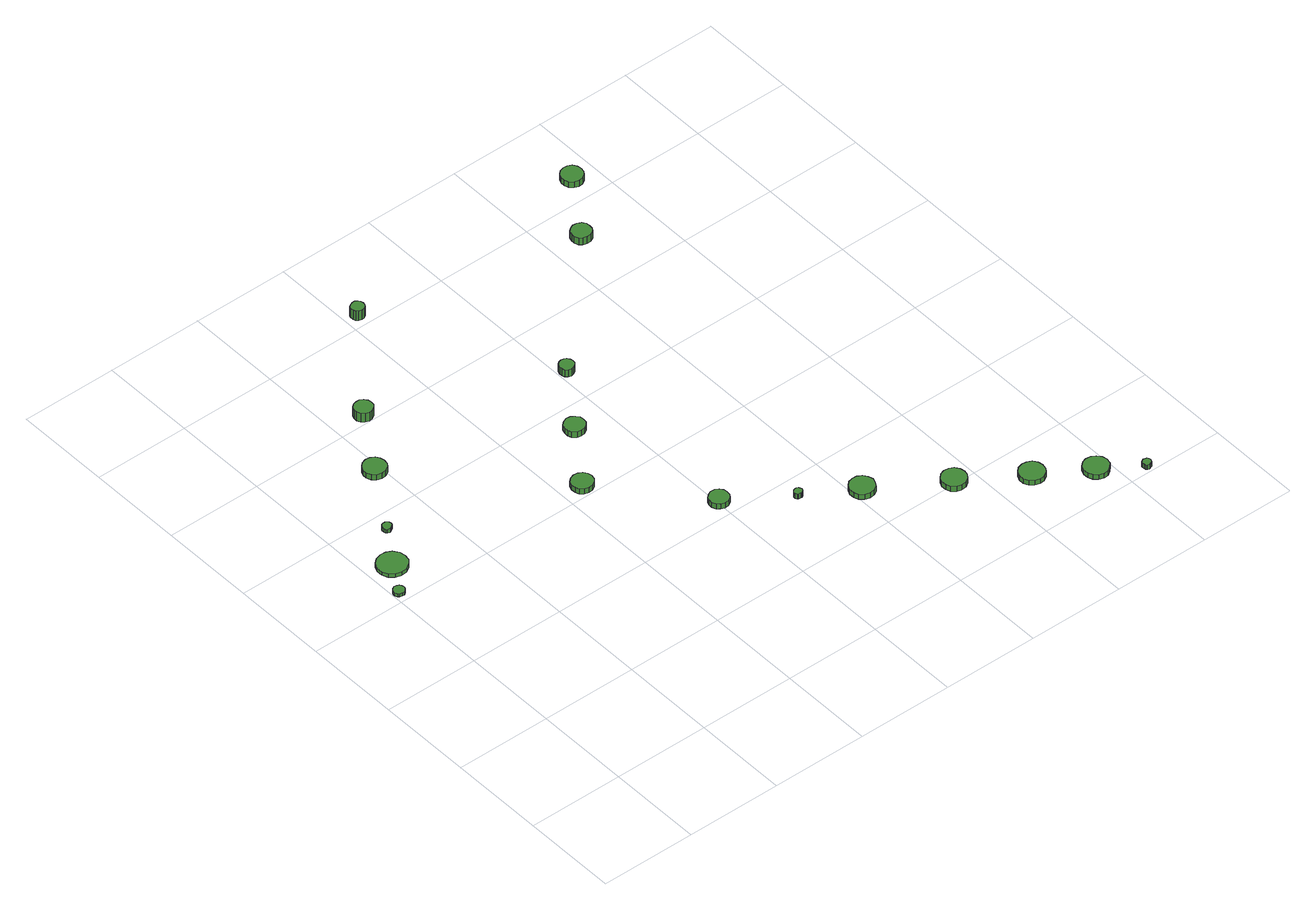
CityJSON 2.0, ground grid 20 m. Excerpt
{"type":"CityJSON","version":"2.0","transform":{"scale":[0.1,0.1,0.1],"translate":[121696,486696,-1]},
"CityObjects":{
"tree1":{"type":"SolitaryVegetationObject","attributes":{"function":"something"},"geometry":[{"type":"MultiSurface","lod":"1","boundaries":[[[0,1,2,3,4,5,6,7,8,9,10,11,12,13,14]],[[15,16,17,18,19,20,21,22,23,24,25,26,27,28,29]],[[0,29,28,1]],[[1,28,27,2]],[[2,27,26,3]],[[3,26,25,4]],[[4,25,24,5]],[[5,24,23,6]],[[6,23,22,7]],[[7,22,21,8]],[[8,21,20,9]],[[9,20,19,10]],[[10,19,18,11]],[[11,18,17,12]],[[12,17,16,13]],[[13,16,15,14]],[[14,15,29,0]]]}]},
"tree2":{"type":"SolitaryVegetationObject","attributes":{"function":"something"},"geometry":[{"type":"MultiSurface","lod":"1","boundaries":[[[30,31,32,33,34,35,36,37,38,39,40,41,42,43,44]],[[45,46,47,48,49,50,51,52,53,54,55,56,57,58,59]],[[30,59,58,31]],[[31,58,57,32]],[[32,57,56,33]],[[33,56,55,34]],[[34,55,54,35]],[[35,54,53,36]],[[36,53,52,37]],[[37,52,51,38]],[[38,51,50,39]],[[39,50,49,40]],[[40,49,48,41]],[[41,48,47,42]],[[42,47,46,43]],[[43,46,45,44]],[[44,45,59,30]]]}]},
"tree3":{"type":"SolitaryVegetationObject","attributes":{"function":"something"},"geometry":[{"type":"MultiSurface","lod":"1","boundaries":[[[60,61,62,63,64,65,66,67,68,69,70,71,72,73,74]],[[75,76,77,78,79,80,81,82,83,84,85,86,87,88,89]],[[60,89,88,61]],[[61,88,87,62]],[[62,87,86,63]],[[63,86,85,64]],[[64,85,84,65]],[[65,84,83,66]],[[66,83,82,67]],[[67,82,81,68]],[[68,81,80,69]],[[69,80,79,70]],[[70,79,78,71]],[[71,78,77,72]],[[72,77,76,73]],[[73,76,75,74]],[[74,75,89,60]]]}]},
"tree4":{"type":"SolitaryVegetationObject","attributes":{"function":"something"},"geometry":[{"type":"MultiSurface","lod":"1","boundaries":[[[90,91,92,93,94,95,96,97,98,99,100,101,102,103,104]],[[105,106,107,108,109,110,111,112,113,114,115,116,117,118,119]],[[90,119,118,91]],[[91,118,117,92]],[[92,117,116,93]],[[93,116,115,94]],[[94,115,114,95]],[[95,114,113,96]],[[96,113,112,97]],[[97,112,111,98]],[[98,111,110,99]],[[99,110,109,100]],[[100,109,108,101]],[[101,108,107,102]],[[102,107,106,103]],[[103,106,105,104]],[[104,105,119,90]]]}]},
"tree5":{"type":"SolitaryVegetationObject","attributes":{"function":"something"},"geometry":[{"type":"MultiSurface","lod":"1","boundaries":[[[120,121,122,123,124,125,126,127,128,129,130,131,132,133,134]],[[135,136,137,138,139,140,141,142,143,144,145,146,147,148,149]],[[120,149,148,121]],[[121,148,147,122]],[[122,147,146,123]],[[123,146,145,124]],[[124,145,144,125]],[[125,144,143,126]],[[126,143,142,127]],[[127,142,141,128]],[[128,141,140,129]],[[129,140,139,130]],[[130,139,138,131]],[[131,138,137,132]],[[132,137,136,133]],[[133,136,135,134]],[[134,135,149,120]]]}]},
"tree6":{"type":"SolitaryVegetationObject","attributes":{"function":"something"},"geometry":[{"type":"MultiSurface","lod":"1","boundaries":[[[150,151,152,153,154,155,156,157,158,159,160,161,162,163,164]],[[165,166,167,168,169,170,171,172,173,174,175,176,177,178,179]],[[150,179,178,151]],[[151,178,177,152]],[[152,177,176,153]],[[153,176,175,154]],[[154,175,174,155]],[[155,174,173,156]],[[156,173,172,157]],[[157,172,171,158]],[[158,171,170,159]],[[159,170,169,160]],[[160,169,168,161]],[[161,168,167,162]],[[162,167,166,163]],[[163,166,165,164]],[[164,165,179,150]]]}]},
"tree7":{"type":"SolitaryVegetationObject","attributes":{"function":"something"},"geometry":[{"type":"MultiSurface","lod":"1","boundaries":[[[180,181,182,183,184,185,186,187,188,189,190,191,192,193,194]],[[195,196,197,198,199,200,201,202,203,204,205,206,207,208,209]],[[180,209,208,181]],[[181,208,207,182]],[[182,207,206,183]],[[183,206,205,184]],[[184,205,204,185]],[[185,204,203,186]],[[186,203,202,187]],[[187,202,201,188]],[[188,201,200,189]],[[189,200,199,190]],[[190,199,198,191]],[[191,198,197,192]],[[192,197,196,193]],[[193,196,195,194]],[[194,195,209,180]]]}]},
"tree8":{"type":"SolitaryVegetationObject","attributes":{"function":"something"},"geometry":[{"type":"MultiSurface","lod":"1","boundaries":[[[210,211,212,213,214,215,216,217,218,219,220,221,222,223,224]],[[225,226,227,228,229,230,231,232,233,234,235,236,237,238,239]],[[210,239,238,211]],[[211,238,237,212]],[[212,237,236,213]],[[213,236,235,214]],[[214,235,234,215]],[[215,234,233,216]],[[216,233,232,217]],[[217,232,231,218]],[[218,231,230,219]],[[219,230,229,220]],[[220,229,228,221]],[[221,228,227,222]],[[222,227,226,223]],[[223,226,225,224]],[[224,225,239,210]]]}]},
"tree9":{"type":"SolitaryVegetationObject","attributes":{"function":"something"},"geometry":[{"type":"MultiSurface","lod":"1","boundaries":[[[240,241,242,243,244,245,246,247,248,249,250,251,252,253,254]],[[255,256,257,258,259,260,261,262,263,264,265,266,267,268,269]],[[240,269,268,241]],[[241,268,267,242]],[[242,267,266,243]],[[243,266,265,244]],[[244,265,264,245]],[[245,264,263,246]],[[246,263,262,247]],[[247,262,261,248]],[[248,261,260,249]],[[249,260,259,250]],[[250,259,258,251]],[[251,258,257,252]],[[252,257,256,253]],[[253,256,255,254]],[[254,255,269,240]]]}]},
"tree10":{"type":"SolitaryVegetationObject","attributes":{"function":"something"},"geometry":[{"type":"MultiSurface","lod":"1","boundaries":[[[270,271,272,273,274,275,276,277,278,279,280,281,282,283,284]],[[285,286,287,288,289,290,291,292,293,294,295,296,297,298,299]],[[270,299,298,271]],[[271,298,297,272]],[[272,297,296,273]],[[273,296,295,274]],[[274,295,294,275]],[[275,294,293,276]],[[276,293,292,277]],[[277,292,291,278]],[[278,291,290,279]],[[279,290,289,280]],[[280,289,288,281]],[[281,288,287,282]],[[282,287,286,283]],[[283,286,285,284]],[[284,285,299,270]]]}]},
"tree11":{"type":"SolitaryVegetationObject","attributes":{"function":"something"},"geometry":[{"type":"MultiSurface","lod":"1","boundaries":[[[300,301,302,303,304,305,306,307,308,309,310,311,312,313,314]],[[315,316,317,318,319,320,321,322,323,324,325,326,327,328,329]],[[300,329,328,301]],[[301,328,327,302]],[[302,327,326,303]],[[303,326,325,304]],[[304,325,324,305]],[[305,324,323,306]],[[306,323,322,307]],[[307,322,321,308]],[[308,321,320,309]],[[309,320,319,310]],[[310,319,318,311]],[[311,318,317,312]],[[312,317,316,313]],[[313,316,315,314]],[[314,315,329,300]]]}]},
"tree12":{"type":"SolitaryVegetationObject","attributes":{"function":"something"},"geometry":[{"type":"MultiSurface","lod":"1","boundaries":[[[330,331,332,333,334,335,336,337,338,339,340,341,342,343,344]],[[345,346,347,348,349,350,351,352,353,354,355,356,357,358,359]],[[330,359,358,331]],[[331,358,357,332]],[[332,357,356,333]],[[333,356,355,334]],[[334,355,354,335]],[[335,354,353,336]],[[336,353,352,337]],[[337,352,351,338]],[[338,351,350,339]],[[339,350,349,340]],[[340,349,348,341]],[[341,348,347,342]],[[342,347,346,343]],[[343,346,345,344]],[[344,345,359,330]]]}]},
"tree13":{"type":"SolitaryVegetationObject","attributes":{"function":"something"},"geometry":[{"type":"MultiSurface","lod":"1","boundaries":[[[360,361,362,363,364,365,366,367,368,369,370,371,372,373,374]],[[375,376,377,378,379,380,381,382,383,384,385,386,387,388,389]],[[360,389,388,361]],[[361,388,387,362]],[[362,387,386,363]],[[363,386,385,364]],[[364,385,384,365]],[[365,384,383,366]],[[366,383,382,367]],[[367,382,381,368]],[[368,381,380,369]],[[369,380,379,370]],[[370,379,378,371]],[[371,378,377,372]],[[372,377,376,373]],[[373,376,375,374]],[[374,375,389,360]]]}]},
"tree14":{"type":"SolitaryVegetationObject","attributes":{"function":"something"}},
"tree15":{"type":"SolitaryVegetationObject","attributes":{"function":"something"}},
"tree16":{"type":"SolitaryVegetationObject","attributes":{"function":"something"},"geometry":[{"type":"MultiSurface","lod":"1","boundaries":[[[390,391,392,393,394,395,396,397,398,399,400,401,402,403,404]],[[405,406,407,408,409,410,411,412,413,414,415,416,417,418,419]],[[390,419,418,391]],[[391,418,417,392]],[[392,417,416,393]],[[393,416,415,394]],[[394,415,414,395]],[[395,414,413,396]],[[396,413,412,397]],[[397,412,411,398]],[[398,411,410,399]],[[399,410,409,400]],[[400,409,408,401]],[[401,408,407,402]],[[402,407,406,403]],[[403,406,405,404]],[[404,405,419,390]]]}]},
"tree17":{"type":"SolitaryVegetationObject","attributes":{"function":"something"},"geometry":[{"type":"MultiSurface","lod":"1","boundaries":[[[420,421,422,423,424,425,426,427,428,429,430,431,432,433,434]],[[435,436,437,438,439,440,441,442,443,444,445,446,447,448,449]],[[420,449,448,421]],[[421,448,447,422]],[[422,447,446,423]],[[423,446,445,424]],[[424,445,444,425]],[[425,444,443,426]],[[426,443,442,427]],[[427,442,441,428]],[[428,441,440,429]],[[429,440,439,430]],[[430,439,438,431]],[[431,438,437,432]],[[432,437,436,433]],[[433,436,435,434]],[[434,435,449,420]]]}]},
"tree18":{"type":"SolitaryVegetationObject","attributes":{"function":"something"},"geometry":[{"type":"MultiSurface","lod":"1","boundaries":[[[450,451,452,453,454,455,456,457,458,459,460,461,462,463,464]],[[465,466,467,468,469,470,471,472,473,474,475,476,477,478,479]],[[450,479,478,451]],[[451,478,477,452]],[[452,477,476,453]],[[453,476,475,454]],[[454,475,474,455]],[[455,474,473,456]],[[456,473,472,457]],[[457,472,471,458]],[[458,471,470,459]],[[459,470,469,460]],[[460,469,468,461]],[[461,468,467,462]],[[462,467,466,463]],[[463,466,465,464]],[[464,465,479,450]]]}]},
"tree19":{"type":"SolitaryVegetationObject","attributes":{"function":"something"},"geometry":[{"type":"MultiSurface","lod":"1","boundaries":[[[480,481,482,483,484,485,486,487,488,489,490,491,492,493,494]],[[495,496,497,498,499,500,501,502,503,504,505,506,507,508,509]],[[480,509,508,481]],[[481,508,507,482]],[[482,507,506,483]],[[483,506,505,484]],[[484,505,504,485]],[[485,504,503,486]],[[486,503,502,487]],[[487,502,501,488]],[[488,501,500,489]],[[489,500,499,490]],[[490,499,498,491]],[[491,498,497,492]],[[492,497,496,493]],[[493,496,495,494]],[[494,495,509,480]]]}]},
"tree20":{"type":"SolitaryVegetationObject","attributes":{"function":"something"},"geometry":[{"type":"MultiSurface","lod":"1","boundaries":[[[510,511,512,513,514,515,516,517,518,519,520,521,522,523,524]],[[525,526,527,528,529,530,531,532,533,534,535,536,537,538,539]],[[510,539,538,511]],[[511,538,537,512]],[[512,537,536,513]],[[513,536,535,514]],[[514,535,534,515]],[[515,534,533,516]],[[516,533,532,517]],[[517,532,531,518]],[[518,531,530,519]],[[519,530,529,520]],[[520,529,528,521]],[[521,528,527,522]],[[522,527,526,523]],[[523,526,525,524]],[[524,525,539,510]]]}]}
},
"vertices":[
[25,622,15],[24,627,15],[21,631,15],[17,633,15],[12,634,15],[7,632,15],[4,629,15],[2,625,15],[2,620,15],[4,615,15],[7,612,15],[12,611,15],[17,611,15],[21,614,15],[24,617,15],[24,617,8],[21,614,8],[17,611,8],[12,611,8],[7,612,8],[4,615,8],[2,620,8],[2,625,8],[4,629,8],[7,632,8],[12,634,8],[17,633,8],[21,631,8],[24,627,8],[25,622,8],
[79,683,16],[77,695,16],[69,706,16],[58,712,16],[46,713,16],[34,709,16],[24,701,16],[19,689,16],[19,677,16],[24,665,16],[34,657,16],[46,653,16],[58,654,16],[69,661,16],[77,671,16],[77,671,8],[69,661,8],[58,654,8],[46,653,8],[34,657,8],[24,665,8],[19,677,8],[19,689,8],[24,701,8],[34,709,8],[46,713,8],[58,712,8],[69,706,8],[77,695,8],[79,683,8],
[114,763,17],[113,767,17],[110,770,17],[107,772,17],[103,772,17],[99,771,17],[96,768,17],[95,765,17],[95,761,17],[96,757,17],[99,754,17],[103,753,17],[107,754,17],[110,756,17],[113,759,17],[113,759,8],[110,756,8],[107,754,8],[103,753,8],[99,754,8],[96,757,8],[95,761,8],[95,765,8],[96,768,8],[99,771,8],[103,772,8],[107,772,8],[110,770,8],[113,767,8],[114,763,8],
[209,894,21],[207,903,21],[202,911,21],[193,916,21],[184,917,21],[174,914,21],[167,907,21],[163,898,21],[163,889,21],[167,880,21],[174,873,21],[184,870,21],[193,871,21],[202,876,21],[207,884,21],[207,884,8],[202,876,8],[193,871,8],[184,870,8],[174,873,8],[167,880,8],[163,889,8],[163,898,8],[167,907,8],[174,914,8],[184,917,8],[193,916,8],[202,911,8],[207,903,8],[209,894,8],
[285,1020,28],[284,1027,28],[279,1034,28],[272,1038,28],[265,1038,28],[257,1036,28],[251,1031,28],[248,1024,28],[248,1016,28],[251,1009,28],[257,1004,28],[265,1001,28],[272,1002,28],[279,1006,28],[284,1012,28],[284,1012,7],[279,1006,7],[272,1002,7],[265,1001,7],[257,1004,7],[251,1009,7],[248,1016,7],[248,1024,7],[251,1031,7],[257,1036,7],[265,1038,7],[272,1038,7],[279,1034,7],[284,1027,7],[285,1020,7],
[467,626,19],[465,635,19],[460,642,19],[452,647,19],[443,648,19],[434,645,19],[427,639,19],[424,630,19],[424,621,19],[427,613,19],[434,607,19],[443,604,19],[452,605,19],[460,610,19],[465,617,19],[465,617,7],[460,610,7],[452,605,7],[443,604,7],[434,607,7],[427,613,7],[424,621,7],[424,630,7],[427,639,7],[434,645,7],[443,648,7],[452,647,7],[460,642,7],[465,635,7],[467,626,7],
[624,437,19],[623,445,19],[618,452,19],[611,456,19],[602,457,19],[595,454,19],[588,448,19],[585,441,19],[585,433,19],[588,425,19],[595,420,19],[602,417,19],[611,418,19],[618,422,19],[623,429,19],[623,429,7],[618,422,7],[611,418,7],[602,417,7],[595,420,7],[588,425,7],[585,433,7],[585,441,7],[588,448,7],[595,454,7],[602,457,7],[611,456,7],[618,452,7],[623,445,7],[624,437,7],
[551,748,20],[550,756,20],[544,763,20],[537,768,20],[528,769,20],[520,766,20],[513,760,20],[510,752,20],[510,743,20],[513,735,20],[520,729,20],[528,727,20],[537,728,20],[544,732,20],[550,739,20],[550,739,7],[544,732,7],[537,728,7],[528,727,7],[520,729,7],[513,735,7],[510,743,7],[510,752,7],[513,760,7],[520,766,7],[528,769,7],[537,768,7],[544,763,7],[550,756,7],[551,748,7],
[441,1227,30],[440,1232,30],[437,1237,30],[432,1240,30],[427,1240,30],[421,1238,30],[417,1235,30],[415,1230,30],[415,1224,30],[417,1219,30],[421,1215,30],[427,1213,30],[432,1214,30],[437,1217,30],[440,1221,30],[440,1221,7],[437,1217,7],[432,1214,7],[427,1213,7],[421,1215,7],[417,1219,7],[415,1224,7],[415,1230,7],[417,1235,7],[421,1238,7],[427,1240,7],[432,1240,7],[437,1237,7],[440,1232,7],[441,1227,7],
[731,357,19],[730,360,19],[728,363,19],[725,365,19],[722,365,19],[718,364,19],[716,362,19],[714,359,19],[714,355,19],[716,352,19],[718,350,19],[722,349,19],[725,349,19],[728,351,19],[730,354,19],[730,354,7],[728,351,7],[725,349,7],[722,349,7],[718,350,7],[716,352,7],[714,355,7],[714,359,7],[716,362,7],[718,364,7],[722,365,7],[725,365,7],[728,363,7],[730,360,7],[731,357,7],
[633,874,24],[632,880,24],[628,885,24],[623,888,24],[617,889,24],[611,887,24],[606,883,24],[604,877,24],[604,871,24],[606,865,24],[611,861,24],[617,859,24],[623,860,24],[628,863,24],[632,868,24],[632,868,7],[628,863,7],[623,860,7],[617,859,7],[611,861,7],[606,865,7],[604,871,7],[604,877,7],[606,883,7],[611,887,7],[617,889,7],[623,888,7],[628,885,7],[632,880,7],[633,874,7],
[845,295,19],[842,305,19],[836,314,19],[827,319,19],[817,320,19],[807,317,19],[799,310,19],[795,300,19],[795,290,19],[799,280,19],[807,273,19],[817,270,19],[827,271,19],[836,276,19],[842,285,19],[842,285,7],[836,276,7],[827,271,7],[817,270,7],[807,273,7],[799,280,7],[795,290,7],[795,300,7],[799,310,7],[807,317,7],[817,320,7],[827,319,7],[836,314,7],[842,305,7],[845,295,7],
[982,204,20],[980,214,20],[974,223,20],[965,228,20],[954,229,20],[945,226,20],[937,219,20],[933,209,20],[933,199,20],[937,189,20],[945,182,20],[954,179,20],[965,180,20],[974,186,20],[980,194,20],[980,194,8],[974,186,8],[965,180,8],[954,179,8],[945,182,8],[937,189,8],[933,199,8],[933,209,8],[937,219,8],[945,226,8],[954,229,8],[965,228,8],[974,223,8],[980,214,8],[982,204,8],
[1100,128,19],[1098,138,19],[1092,147,19],[1082,152,19],[1072,153,19],[1062,150,19],[1054,143,19],[1049,133,19],[1049,122,19],[1054,112,19],[1062,105,19],[1072,102,19],[1082,103,19],[1092,109,19],[1098,117,19],[1098,117,8],[1092,109,8],[1082,103,8],[1072,102,8],[1062,105,8],[1054,112,8],[1049,122,8],[1049,133,8],[1054,143,8],[1062,150,8],[1072,153,8],[1082,152,8],[1092,147,8],[1098,138,8],[1100,128,8],
[1197,65,19],[1195,75,19],[1188,84,19],[1179,89,19],[1169,90,19],[1159,87,19],[1151,80,19],[1147,70,19],[1147,59,19],[1151,50,19],[1159,43,19],[1169,39,19],[1179,40,19],[1188,46,19],[1195,54,19],[1195,54,8],[1188,46,8],[1179,40,8],[1169,39,8],[1159,43,8],[1151,50,8],[1147,59,8],[1147,70,8],[1151,80,8],[1159,87,8],[1169,90,8],[1179,89,8],[1188,84,8],[1195,75,8],[1197,65,8],
[885,1126,24],[884,1134,24],[879,1141,24],[871,1145,24],[863,1146,24],[855,1143,24],[849,1138,24],[846,1130,24],[846,1122,24],[849,1114,24],[855,1109,24],[863,1106,24],[871,1107,24],[879,1111,24],[884,1118,24],[884,1118,7],[879,1111,7],[871,1107,7],[863,1106,7],[855,1109,7],[849,1114,7],[846,1122,7],[846,1130,7],[849,1138,7],[855,1143,7],[863,1146,7],[871,1145,7],[879,1141,7],[884,1134,7],[885,1126,7],
[1256,14,19],[1255,18,19],[1253,21,19],[1250,22,19],[1246,23,19],[1243,22,19],[1240,19,19],[1239,16,19],[1239,12,19],[1240,9,19],[1243,6,19],[1246,5,19],[1250,6,19],[1253,8,19],[1255,11,19],[1255,11,8],[1253,8,8],[1250,6,8],[1246,5,8],[1243,6,8],[1240,9,8],[1239,12,8],[1239,16,8],[1240,19,8],[1243,22,8],[1246,23,8],[1250,22,8],[1253,21,8],[1255,18,8],[1256,14,8],
[973,1253,21],[971,1262,21],[966,1270,21],[958,1274,21],[949,1275,21],[940,1272,21],[933,1266,21],[930,1258,21],[930,1249,21],[933,1240,21],[940,1234,21],[949,1231,21],[958,1232,21],[966,1237,21],[971,1244,21],[971,1244,7],[966,1237,7],[958,1232,7],[949,1231,7],[940,1234,7],[933,1240,7],[930,1249,7],[930,1258,7],[933,1266,7],[940,1272,7],[949,1275,7],[958,1274,7],[966,1270,7],[971,1262,7],[973,1253,7]
]}
